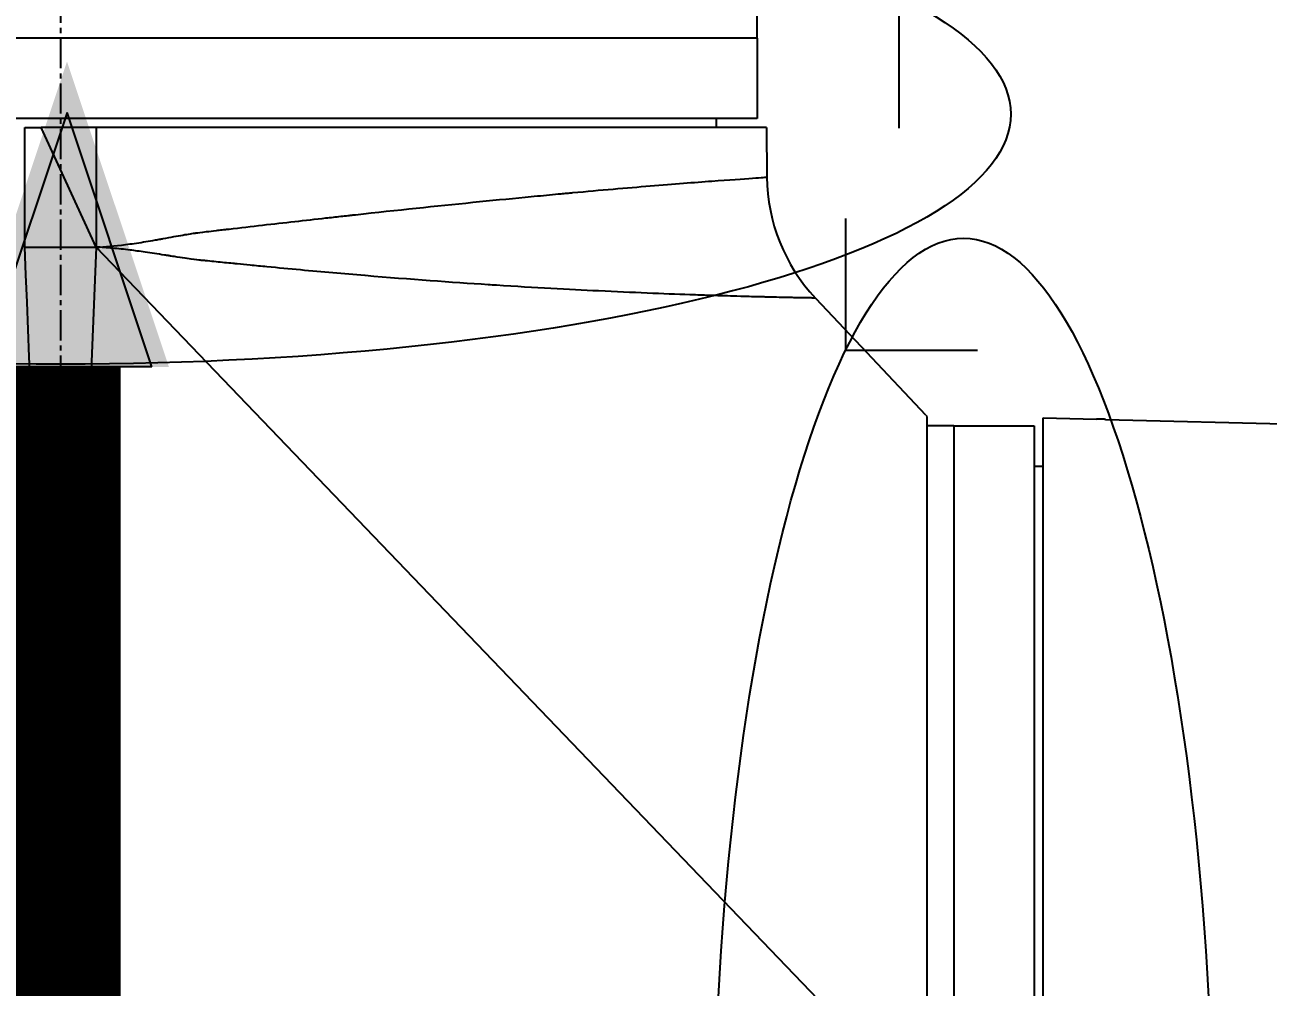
# Model space of a CAD drawing. Header units: millimetres. Extents: x 0 to 4378, y 0 to 2376.
# Drawn here: x 1532.3 to 1601.9, y 1596 to 1649.9 of the extents above; entities that cross this region are included whole.
import ezdxf

# ---------------------------------------------------------------- set-up
doc = ezdxf.new("R2010")
doc.units = ezdxf.units.MM
doc.header["$LTSCALE"] = 0.2
doc.linetypes.add('CENTER2', pattern=[1.125, 0.75, -0.125, 0.125, -0.125])
for name, color, linetype in [('02_Center Line', 1, 'CENTER2'), ('12_Before Rev.Num.', 5, 'Continuous'), ('13_After Rev.Num.', 6, 'Continuous')]:
    doc.layers.add(name, color=color, linetype=linetype)
doc.styles.add('Rainbow-5.0 Style', font='malgunsl.ttf')
doc.dimstyles.new('Rainbow-5.0 Style', dxfattribs={"dimtxt": 4, "dimasz": 2.5, "dimexe": 1, "dimexo": 1, "dimgap": 1, "dimtad": 1, "dimdsep": 46, "dimtxsty": 'Rainbow-5.0 Style', "dimcen": 0, "dimclrd": 251, "dimclre": 251, "dimclrt": 7, "dimazin": 3, "dimtp": 0.1, "dimtm": 0.1, "dimtfac": 0.61, "dimtmove": 0, "dimatfit": 3, "dimfxl": 1, "dimlwd": -1, "dimlwe": -1, "dimarcsym": 1})

# ---------------------------------------------------------------- blocks, each defined once
blk = doc.blocks.new('*D147')
at = {"color": 251, "linetype": 'ByBlock', "transparency": 16777216}
for p, q in [((1588.544, 1699.157), (1769.201, 1699.157)), ((1765.201, 1598.457), (1765.201, 1689.157)), ((1699.244, 1588.457), (1769.201, 1588.457))]:
    blk.add_line(p, q, dxfattribs=at)
at = {"color": 251, "transparency": 16777216}
for points in [[(1763.534, 1689.157), (1766.868, 1689.157), (1765.201, 1699.157)], [(1763.534, 1598.457), (1766.868, 1598.457), (1765.201, 1588.457)]]:
    blk.add_solid(points, dxfattribs=at)
at = {"layer": 'Defpoints', "color": 0, "transparency": 16777216}
for p in [(1584.544, 1699.157), (1765.201, 1699.157), (1695.244, 1588.457)]:
    blk.add_point(p, dxfattribs=at)
at = {"color": 7, "transparency": 16777216, "insert": (1752.88, 1643.807), "char_height": 16, "attachment_point": 5, "rotation": 90, "style": 'Rainbow-5.0 Style'}
blk.add_mtext('110.7', dxfattribs=at)
blk = doc.blocks.new('*D149')
at = {"color": 251, "linetype": 'ByBlock', "transparency": 16777216}
for p, q in [((1534.346, 1744.324), (1534.346, 1816.218)), ((1645.046, 1633.624), (1645.046, 1816.218)), ((1544.346, 1812.218), (1635.046, 1812.218))]:
    blk.add_line(p, q, dxfattribs=at)
at = {"color": 251, "transparency": 16777216}
for points in [[(1544.346, 1813.885), (1544.346, 1810.551), (1534.346, 1812.218)], [(1635.046, 1813.885), (1635.046, 1810.551), (1645.046, 1812.218)]]:
    blk.add_solid(points, dxfattribs=at)
at = {"layer": 'Defpoints', "color": 0, "transparency": 16777216}
for p in [(1645.046, 1812.218), (1534.346, 1740.324), (1645.046, 1629.624)]:
    blk.add_point(p, dxfattribs=at)
at = {"color": 7, "transparency": 16777216, "insert": (1589.696, 1824.539), "char_height": 16, "attachment_point": 5, "style": 'Rainbow-5.0 Style'}
blk.add_mtext('110.7', dxfattribs=at)
blk = doc.blocks.new('Blk$A47R2-4W24B')
for p, q in [((-71.7, 1046.9), (-71.7, 1048.4)), ((-71.7, 1046.9), (-149.7, 1046.9)), ((-71.7, 1046.9), (-149.7, 1046.9)), ((-71.7, 1046.9), (-71.7, 1042.4)), ((-71.7, 1042.4), (-149.7, 1042.4)), ((-73.987, 1041.9), (-73.979, 1042.4)), ((-112.7, 1041.9), (-111.78, 1041.9)), ((-112.7, 1035.2), (-112.7, 1041.9)), ((-108.7, 1041.9), (-111.78, 1041.9)), ((-108.7, 1035.201), (-111.78, 1041.9)), ((-71.183, 1041.9), (-108.7, 1041.9)), ((-108.7, 1041.9), (-108.7, 1035.201)), ((-71.183, 1041.9), (-71.158, 1039.119)), ((-112.7, 1035.2), (-108.7, 1035.201)), ((-108.7, 1035.201), (-110.603, 988.582)), ((-62.2, 986.721), (-108.7, 1035.201)), ((-68.436, 1032.349), (-65.564, 1029.3)), ((-65.564, 1029.3), (-65.567, 1029.3)), ((-62.268, 1025.8), (-65.567, 1029.3)), ((-62.2, 1025.727), (-62.2, 986.721)), ((-55.7, 988.2), (-55.7, 1025.645)), ((-55.7, 1025.645), (-52.7, 1025.568)), ((-52.2, 1025.558), (-41.051, 1025.271)), ((-60.7, 1025.2), (-62.2, 1025.2)), ((-60.7, 1025.2), (-60.7, 947.2)), ((-60.7, 1025.2), (-60.7, 947.2)), ((-60.7, 1025.2), (-56.2, 1025.2)), ((-56.2, 1025.2), (-56.2, 947.2)), ((-55.7, 1022.913), (-56.2, 1022.921)), ((-111.339, 1001.876), (-111.34, 1001.876)), ((-111.149, 997.209), (-111.149, 997.209))]:
    blk.add_line(p, q)
blk.add_arc((-61.159, 1039.207), 10, 180.5, 223.29981)
for major_axis, ratio, start_param, end_param in [((0.645, -0.685), 0.008693, 4.712313, 4.818503), ((-0.645, 0.685), 0.008695, 1.57072, 1.676912)]:
    blk.add_ellipse((-62.262, 1025.806), major_axis=major_axis, ratio=ratio, start_param=start_param, end_param=end_param)
for points, knots in [([(-108.7, 1035.201), (-108.23, 1035.218), (-107.682, 1035.267), (-106.746, 1035.387), (-106.415, 1035.435), (-105.891, 1035.519), (-105.621, 1035.564), (-105.295, 1035.622), (-105.128, 1035.652), (-105.044, 1035.667), (-105.008, 1035.674), (-104.984, 1035.678), (-104.973, 1035.68), (-104.529, 1035.762), (-104.16, 1035.829), (-103.697, 1035.908), (-103.558, 1035.931), (-103.372, 1035.96), (-103.285, 1035.974), (-103.193, 1035.987), (-103.15, 1035.993), (-103.129, 1035.996), (-103.12, 1035.997), (-103.114, 1035.998), (-103.109, 1035.999), (-103.025, 1036.01), (-102.83, 1036.034), (-102.37, 1036.089), (-102.188, 1036.11), (-101.875, 1036.147), (-101.764, 1036.16), (-101.586, 1036.181), (-101.495, 1036.191), (-101.384, 1036.204), (-101.323, 1036.211), (-101.295, 1036.215), (-101.278, 1036.216), (-101.273, 1036.217), (-99.999, 1036.366), (-98.77, 1036.507), (-96.998, 1036.707), (-96.419, 1036.772), (-95.568, 1036.867), (-95.147, 1036.914), (-94.664, 1036.967), (-94.424, 1036.994), (-94.305, 1037.007), (-94.254, 1037.013), (-94.22, 1037.016), (-94.204, 1037.018), (-91.858, 1037.276), (-89.661, 1037.507), (-86.61, 1037.815), (-85.633, 1037.912), (-84.234, 1038.047), (-83.779, 1038.09), (-83.112, 1038.153), (-82.783, 1038.184), (-82.407, 1038.219), (-82.221, 1038.236), (-82.128, 1038.245), (-82.089, 1038.249), (-82.062, 1038.251), (-82.048, 1038.252), (-80.469, 1038.398), (-79.004, 1038.524), (-76.374, 1038.74), (-75.208, 1038.831), (-73.27, 1038.975), (-72.498, 1039.029), (-71.442, 1039.101), (-71.158, 1039.119), (-71.158, 1039.119)], [0, 0, 0, 0, 0.03125, 0.03125, 0.046875, 0.046875, 0.054688, 0.058594, 0.060547, 0.061523, 0.062012, 0.062012, 0.0625, 0.0625, 0.078125, 0.078125, 0.085938, 0.085938, 0.089844, 0.091797, 0.092773, 0.093262, 0.093506, 0.093506, 0.09375, 0.09375, 0.109375, 0.109375, 0.117188, 0.117188, 0.121094, 0.121094, 0.123047, 0.124023, 0.124512, 0.124878, 0.124878, 0.125, 0.125, 0.1875, 0.1875, 0.21875, 0.21875, 0.234375, 0.242188, 0.246094, 0.248047, 0.249023, 0.249023, 0.25, 0.25, 0.375, 0.375, 0.4375, 0.4375, 0.46875, 0.46875, 0.484375, 0.492188, 0.496094, 0.498047, 0.499023, 0.499023, 0.5, 0.5, 0.625, 0.625, 0.75, 0.75, 0.875, 0.875, 1, 1, 1, 1]), ([(-68.436, 1032.349), (-68.436, 1032.349), (-68.494, 1032.351), (-68.623, 1032.353), (-68.687, 1032.354), (-68.769, 1032.356), (-68.871, 1032.357), (-68.922, 1032.358), (-68.978, 1032.359), (-69.039, 1032.36), (-69.07, 1032.36), (-69.102, 1032.361), (-69.135, 1032.361), (-69.152, 1032.362), (-69.169, 1032.362), (-69.186, 1032.362), (-69.195, 1032.363), (-69.203, 1032.363), (-69.212, 1032.363), (-69.217, 1032.363), (-69.221, 1032.363), (-69.226, 1032.363), (-69.228, 1032.363), (-69.23, 1032.363), (-69.232, 1032.363), (-69.235, 1032.363), (-69.237, 1032.363), (-69.239, 1032.363), (-69.355, 1032.366), (-69.493, 1032.369), (-69.657, 1032.372), (-69.739, 1032.374), (-69.828, 1032.376), (-69.924, 1032.378), (-69.972, 1032.379), (-70.022, 1032.38), (-70.074, 1032.381), (-70.1, 1032.381), (-70.127, 1032.382), (-70.154, 1032.383), (-70.167, 1032.383), (-70.181, 1032.383), (-70.195, 1032.384), (-70.201, 1032.384), (-70.208, 1032.384), (-70.215, 1032.384), (-70.221, 1032.384), (-70.226, 1032.384), (-70.231, 1032.384), (-70.233, 1032.384), (-70.235, 1032.384), (-70.236, 1032.384), (-70.376, 1032.388), (-70.553, 1032.392), (-70.778, 1032.397), (-70.891, 1032.4), (-71.016, 1032.403), (-71.156, 1032.406), (-71.225, 1032.408), (-71.298, 1032.41), (-71.375, 1032.412), (-71.414, 1032.413), (-71.453, 1032.414), (-71.494, 1032.415), (-71.514, 1032.415), (-71.534, 1032.416), (-71.555, 1032.416), (-71.565, 1032.416), (-71.576, 1032.417), (-71.586, 1032.417), (-71.597, 1032.417), (-71.606, 1032.417), (-71.618, 1032.418), (-71.984, 1032.427), (-72.327, 1032.436), (-72.625, 1032.445), (-72.919, 1032.453), (-73.168, 1032.46), (-73.359, 1032.466), (-73.362, 1032.466), (-73.364, 1032.466), (-73.366, 1032.466), (-73.373, 1032.467), (-73.388, 1032.467), (-73.4, 1032.467), (-73.729, 1032.477), (-74.065, 1032.488), (-74.404, 1032.499), (-74.733, 1032.509), (-75.066, 1032.521), (-75.4, 1032.532), (-75.422, 1032.533), (-75.444, 1032.534), (-75.467, 1032.535), (-76.211, 1032.561), (-77.011, 1032.591), (-77.868, 1032.626), (-78.717, 1032.66), (-79.621, 1032.7), (-80.578, 1032.746), (-80.585, 1032.746), (-80.594, 1032.747), (-80.6, 1032.747), (-82.24, 1032.826), (-84.129, 1032.927), (-86.3, 1033.065), (-86.454, 1033.075), (-86.609, 1033.084), (-86.765, 1033.095), (-88.811, 1033.227), (-91.101, 1033.393), (-93.64, 1033.605), (-93.651, 1033.605), (-93.663, 1033.606), (-93.672, 1033.607), (-94.843, 1033.705), (-96.046, 1033.81), (-97.277, 1033.923), (-97.893, 1033.98), (-98.516, 1034.038), (-99.145, 1034.098), (-99.459, 1034.128), (-99.776, 1034.159), (-100.093, 1034.19), (-100.332, 1034.213), (-100.571, 1034.236), (-100.811, 1034.26), (-100.891, 1034.268), (-100.973, 1034.276), (-101.051, 1034.284), (-101.364, 1034.315), (-101.678, 1034.346), (-101.994, 1034.378), (-102.152, 1034.394), (-102.31, 1034.41), (-102.469, 1034.427), (-102.548, 1034.435), (-102.627, 1034.443), (-102.707, 1034.451), (-102.746, 1034.455), (-102.786, 1034.459), (-102.826, 1034.463), (-102.863, 1034.467), (-102.9, 1034.471), (-102.937, 1034.475), (-102.956, 1034.477), (-102.957, 1034.477), (-102.964, 1034.478), (-103.09, 1034.493), (-103.304, 1034.52), (-103.609, 1034.563), (-103.77, 1034.586), (-103.955, 1034.613), (-104.167, 1034.645), (-104.272, 1034.661), (-104.384, 1034.678), (-104.503, 1034.696), (-104.562, 1034.706), (-104.623, 1034.715), (-104.685, 1034.725), (-104.716, 1034.73), (-104.748, 1034.734), (-104.78, 1034.74), (-104.796, 1034.742), (-104.812, 1034.745), (-104.828, 1034.747), (-104.837, 1034.748), (-104.845, 1034.75), (-104.853, 1034.751), (-104.861, 1034.752), (-104.871, 1034.754), (-104.877, 1034.755), (-105.276, 1034.818), (-105.638, 1034.874), (-105.96, 1034.922), (-106.277, 1034.968), (-106.556, 1035.007), (-106.796, 1035.037), (-106.8, 1035.037), (-106.802, 1035.038), (-106.807, 1035.038), (-107.148, 1035.081), (-107.477, 1035.117), (-107.793, 1035.144), (-108.108, 1035.171), (-108.411, 1035.19), (-108.7, 1035.201)], [0, 0, 0, 0, 0.0625, 0.0625, 0.0625, 0.09375, 0.09375, 0.09375, 0.109375, 0.109375, 0.109375, 0.117187, 0.117187, 0.117187, 0.121094, 0.121094, 0.121094, 0.123047, 0.123047, 0.123047, 0.124023, 0.124023, 0.124023, 0.124512, 0.124512, 0.124512, 0.125, 0.125, 0.125, 0.15625, 0.15625, 0.15625, 0.171875, 0.171875, 0.171875, 0.179687, 0.179687, 0.179687, 0.183594, 0.183594, 0.183594, 0.185547, 0.185547, 0.185547, 0.186523, 0.186523, 0.186523, 0.187256, 0.187256, 0.187256, 0.1875, 0.1875, 0.1875, 0.21875, 0.21875, 0.21875, 0.234375, 0.234375, 0.234375, 0.242187, 0.242187, 0.242187, 0.246094, 0.246094, 0.246094, 0.248047, 0.248047, 0.248047, 0.249023, 0.249023, 0.249023, 0.25, 0.25, 0.25, 0.28125, 0.28125, 0.28125, 0.312012, 0.312012, 0.312012, 0.312378, 0.312378, 0.312378, 0.313476, 0.313476, 0.313476, 0.34375, 0.34375, 0.34375, 0.373047, 0.373047, 0.373047, 0.375, 0.375, 0.375, 0.4375, 0.4375, 0.4375, 0.499512, 0.499512, 0.499512, 0.5, 0.5, 0.5, 0.625, 0.625, 0.625, 0.633846, 0.633846, 0.633846, 0.749512, 0.749512, 0.749512, 0.75, 0.75, 0.75, 0.8125, 0.8125, 0.8125, 0.84375, 0.84375, 0.84375, 0.859375, 0.859375, 0.859375, 0.871094, 0.871094, 0.871094, 0.875, 0.875, 0.875, 0.890625, 0.890625, 0.890625, 0.898438, 0.898438, 0.898438, 0.902344, 0.902344, 0.902344, 0.904297, 0.904297, 0.904297, 0.906128, 0.906128, 0.906128, 0.907048, 0.907048, 0.907048, 0.921875, 0.921875, 0.921875, 0.929688, 0.929688, 0.929688, 0.933594, 0.933594, 0.933594, 0.935547, 0.935547, 0.935547, 0.936523, 0.936523, 0.936523, 0.937012, 0.937012, 0.937012, 0.937256, 0.937256, 0.937256, 0.9375, 0.9375, 0.9375, 0.953125, 0.953125, 0.953125, 0.968506, 0.968506, 0.968506, 0.96875, 0.96875, 0.96875, 0.984375, 0.984375, 0.984375, 1, 1, 1, 1]), ([(-111.588, 987.087), (-111.634, 987.133), (-111.68, 987.179), (-111.773, 987.272), (-111.817, 987.315), (-111.955, 987.454), (-112.047, 987.545), (-112.322, 987.821), (-112.504, 988.003), (-112.81, 988.309), (-112.932, 988.431), (-113.542, 989.041), (-114.03, 989.529), (-114.844, 990.343), (-115.169, 990.668), (-115.927, 991.426), (-116.36, 991.859), (-117.369, 992.868), (-117.945, 993.444), (-119.286, 994.785), (-120.05, 995.549), (-121.827, 997.325), (-122.838, 998.336), (-124.415, 999.913), (-124.987, 1000.486), (-126.207, 1001.705), (-126.853, 1002.352), (-127.839, 1003.338), (-128.181, 1003.68), (-129.3, 1004.799), (-130.072, 1005.571), (-131.711, 1007.209), (-132.574, 1008.073), (-134.399, 1009.897), (-135.357, 1010.855), (-136.794, 1012.293), (-137.289, 1012.787), (-138.695, 1014.193), (-139.591, 1015.089), (-141.272, 1016.77), (-142.06, 1017.558), (-143.483, 1018.981), (-144.123, 1019.622), (-145.276, 1020.774), (-145.792, 1021.291), (-147.149, 1022.648), (-147.939, 1023.438), (-149.164, 1024.662), (-149.635, 1025.134), (-150.359, 1025.858), (-150.635, 1026.134), (-151.055, 1026.553), (-151.214, 1026.712), (-151.557, 1027.055), (-151.713, 1027.212), (-151.87, 1027.369), (-151.91, 1027.408), (-151.949, 1027.448), (-151.959, 1027.458), (-151.969, 1027.467), (-151.971, 1027.47), (-151.974, 1027.472), (-151.974, 1027.473), (-151.975, 1027.474), (-151.975, 1027.474), (-151.975, 1027.474), (-151.975, 1027.474), (-151.975, 1027.474)], [-7.729592, -7.729592, -7.729592, -7.729592, -7.71044, -7.71044, -7.69072, -7.69072, -7.65201, -7.65201, -7.574312, -7.574312, -7.522506, -7.522506, -7.315221, -7.315221, -7.177151, -7.177151, -6.993063, -6.993063, -6.7477, -6.7477, -6.420577, -6.420577, -5.984557, -5.984557, -5.735856, -5.735856, -5.451942, -5.451942, -5.300422, -5.300422, -4.9539, -4.9539, -4.557704, -4.557704, -4.105179, -4.105179, -3.863816, -3.863816, -3.40942, -3.40942, -2.98401, -2.98401, -2.611687, -2.611687, -2.28576, -2.28576, -1.715015, -1.715015, -1.28633, -1.28633, -0.964845, -0.964845, -0.723574, -0.723574, -0.36177, -0.36177, -0.180858, -0.180858, -0.090444, -0.090444, -0.045229, -0.045229, -0.022617, -0.022617, -0.011309, -0.011309, -0.000284, -0.000284, -0.000284, -0.000284]), ([(-112.276, 988.098), (-116.869, 992.697), (-121.341, 997.175), (-125.566, 1001.406), (-129.96, 1005.807), (-134.092, 1009.947), (-137.763, 1013.627), (-137.818, 1013.682), (-137.896, 1013.76), (-137.93, 1013.794), (-137.971, 1013.835), (-138.006, 1013.87), (-138.044, 1013.908), (-139.064, 1014.931), (-140.473, 1016.343), (-142.133, 1018.007), (-142.517, 1018.393), (-142.914, 1018.791), (-143.321, 1019.199), (-143.824, 1019.704), (-144.342, 1020.224), (-144.866, 1020.75), (-145.34, 1021.225), (-145.82, 1021.706), (-146.296, 1022.184), (-146.535, 1022.424), (-146.772, 1022.662), (-147.008, 1022.899), (-147.126, 1023.017), (-147.243, 1023.135), (-147.36, 1023.252), (-147.476, 1023.369), (-147.604, 1023.497), (-147.707, 1023.601), (-147.726, 1023.619), (-147.744, 1023.638), (-147.762, 1023.656), (-149.182, 1025.081), (-150.144, 1026.048), (-150.757, 1026.665), (-150.843, 1026.752), (-150.923, 1026.832), (-150.996, 1026.905), (-151.243, 1027.153), (-151.417, 1027.328), (-151.536, 1027.448), (-151.708, 1027.621), (-151.756, 1027.67), (-151.766, 1027.679)], [0, 0, 0, 0, 0.2431558, 0.2431558, 0.2431558, 0.4960937, 0.4960937, 0.4960937, 0.4998798, 0.4998798, 0.4998798, 0.5044509, 0.5044509, 0.5044509, 0.625, 0.625, 0.625, 0.6529348, 0.6529348, 0.6529348, 0.6875, 0.6875, 0.6875, 0.71875, 0.71875, 0.71875, 0.734375, 0.734375, 0.734375, 0.7421875, 0.7421875, 0.7421875, 0.75, 0.75, 0.75, 0.7513839, 0.7513839, 0.7513839, 0.8597114, 0.8597114, 0.8597114, 0.875, 0.875, 0.875, 0.9263298, 0.9263298, 0.9263298, 0.9999459, 0.9999459, 0.9999459, 0.9999459]), ([(-150.631, 1027.876), (-150.633, 1027.872), (-150.563, 1027.809), (-150.403, 1027.648), (-150.398, 1027.644), (-150.394, 1027.639), (-150.389, 1027.634), (-150.304, 1027.549), (-150.194, 1027.439), (-150.058, 1027.302), (-149.989, 1027.233), (-149.914, 1027.158), (-149.832, 1027.075), (-149.79, 1027.034), (-149.747, 1026.991), (-149.703, 1026.946), (-149.681, 1026.924), (-149.659, 1026.902), (-149.637, 1026.88), (-149.636, 1026.879), (-149.635, 1026.878), (-149.634, 1026.877), (-149.611, 1026.854), (-149.576, 1026.819), (-149.563, 1026.806), (-149.344, 1026.587), (-149.031, 1026.272), (-148.559, 1025.799), (-148.323, 1025.562), (-148.047, 1025.285), (-147.723, 1024.96), (-147.56, 1024.797), (-147.386, 1024.623), (-147.198, 1024.435), (-147.105, 1024.341), (-147.007, 1024.243), (-146.907, 1024.143), (-146.857, 1024.092), (-146.806, 1024.041), (-146.754, 1023.989), (-146.733, 1023.968), (-146.712, 1023.947), (-146.691, 1023.926), (-146.685, 1023.921), (-146.68, 1023.915), (-146.675, 1023.91), (-146.649, 1023.884), (-146.6, 1023.835), (-146.595, 1023.83), (-146.453, 1023.687), (-146.073, 1023.307), (-145.38, 1022.612), (-145.033, 1022.265), (-144.607, 1021.838), (-144.087, 1021.316), (-143.827, 1021.055), (-143.543, 1020.771), (-143.234, 1020.461), (-143.079, 1020.306), (-142.918, 1020.145), (-142.75, 1019.977), (-142.666, 1019.893), (-142.581, 1019.807), (-142.494, 1019.72), (-142.45, 1019.676), (-142.406, 1019.632), (-142.362, 1019.588), (-142.346, 1019.571), (-142.329, 1019.555), (-142.313, 1019.539), (-142.307, 1019.533), (-142.301, 1019.527), (-142.295, 1019.521), (-142.269, 1019.495), (-142.232, 1019.457), (-142.224, 1019.45), (-141.538, 1018.762), (-140.184, 1017.406), (-137.941, 1015.16), (-137.781, 1014.999), (-137.616, 1014.834), (-137.446, 1014.664), (-137.361, 1014.579), (-137.275, 1014.493), (-137.188, 1014.406), (-137.145, 1014.362), (-137.101, 1014.318), (-137.057, 1014.274), (-137.037, 1014.254), (-137.012, 1014.229), (-136.988, 1014.205), (-136.96, 1014.177), (-136.934, 1014.151), (-136.923, 1014.14), (-134.344, 1011.557), (-130.971, 1008.18), (-126.74, 1003.944), (-126.097, 1003.3), (-125.434, 1002.637), (-124.752, 1001.954), (-120.949, 998.147), (-116.531, 993.724), (-111.585, 988.775)], [0, 0, 0, 0, 0.06075, 0.06075, 0.06075, 0.0625, 0.0625, 0.0625, 0.09375, 0.09375, 0.09375, 0.109375, 0.109375, 0.109375, 0.117188, 0.117188, 0.117188, 0.120939, 0.120939, 0.120939, 0.121094, 0.121094, 0.121094, 0.125, 0.125, 0.125, 0.1875, 0.1875, 0.1875, 0.21875, 0.21875, 0.21875, 0.234375, 0.234375, 0.234375, 0.242188, 0.242188, 0.242188, 0.246094, 0.246094, 0.246094, 0.247666, 0.247666, 0.247666, 0.248047, 0.248047, 0.248047, 0.25, 0.25, 0.25, 0.3125, 0.3125, 0.3125, 0.34375, 0.34375, 0.34375, 0.359375, 0.359375, 0.359375, 0.367187, 0.367187, 0.367187, 0.371094, 0.371094, 0.371094, 0.373047, 0.373047, 0.373047, 0.373765, 0.373765, 0.373765, 0.374023, 0.374023, 0.374023, 0.37516, 0.37516, 0.37516, 0.484375, 0.484375, 0.484375, 0.492187, 0.492187, 0.492187, 0.496094, 0.496094, 0.496094, 0.498047, 0.498047, 0.498047, 0.498931, 0.498931, 0.498931, 0.5, 0.5, 0.5, 0.75, 0.75, 0.75, 0.788006, 0.788006, 0.788006, 1, 1, 1, 1]), ([(-150.185, 1027.664), (-150.185, 1027.664), (-150.156, 1027.635), (-150.038, 1027.517), (-149.949, 1027.429), (-149.598, 1027.077), (-149.252, 1026.731), (-148.502, 1025.981), (-148.158, 1025.638), (-147.556, 1025.036), (-147.325, 1024.804), (-146.802, 1024.282), (-146.508, 1023.988), (-145.378, 1022.857), (-144.455, 1021.935), (-142.884, 1020.363), (-142.288, 1019.767), (-138.172, 1015.651), (-133.783, 1011.262), (-128.16, 1005.64), (-127.551, 1005.031), (-125.605, 1003.084), (-124.252, 1001.732), (-121.404, 998.884), (-119.906, 997.386), (-116.778, 994.258), (-115.145, 992.625), (-113.086, 990.566), (-112.667, 990.147), (-111.934, 989.414), (-111.637, 989.117), (-111.126, 988.605), (-110.88, 988.36), (-110.53, 988.009), (-110.503, 987.983), (-110.084, 987.563), (-109.896, 987.376), (-109.529, 987.009), (-109.344, 986.824), (-109.021, 986.5), (-108.882, 986.361), (-108.649, 986.128), (-108.554, 986.034), (-108.358, 985.838), (-108.257, 985.736), (-107.869, 985.349), (-107.574, 985.054), (-106.892, 984.371), (-106.482, 983.961), (-104.429, 981.908), (-102.792, 980.272), (-99.656, 977.135), (-98.153, 975.632), (-93.926, 971.405), (-91.235, 968.714), (-88.096, 965.576), (-87.548, 965.027), (-85.958, 963.437), (-84.929, 962.409), (-82.065, 959.544), (-80.287, 957.766), (-77.966, 955.445), (-77.313, 954.793), (-76.14, 953.62), (-75.613, 953.093), (-74.668, 952.148), (-74.245, 951.725), (-73.136, 950.616), (-72.494, 949.974), (-71.501, 948.981), (-71.121, 948.6), (-70.663, 948.143), (-70.545, 948.025), (-70.239, 947.719), (-70.068, 947.548), (-69.696, 947.176), (-69.526, 947.006), (-69.355, 946.835), (-69.312, 946.792), (-69.269, 946.749), (-69.258, 946.738), (-69.247, 946.727), (-69.244, 946.724), (-69.242, 946.722), (-69.241, 946.721), (-69.24, 946.72), (-69.24, 946.72), (-69.24, 946.72), (-69.24, 946.72), (-69.24, 946.72)], [0, 0, 0, 0, 0.264332, 0.264332, 0.528758, 0.528758, 1.056139, 1.056139, 1.406505, 1.406505, 1.606603, 1.606603, 1.835356, 1.835356, 2.445847, 2.445847, 2.794554, 2.794554, 4.769924, 4.769924, 5.00797, 5.00797, 5.526041, 5.526041, 6.089229, 6.089229, 6.695329, 6.695329, 6.850985, 6.850985, 6.965758, 6.965758, 7.072004, 7.072004, 7.117238, 7.117238, 7.152898, 7.152898, 7.188974, 7.188974, 7.2161, 7.2161, 7.234487, 7.234487, 7.254339, 7.254339, 7.310164, 7.310164, 7.395171, 7.395171, 7.733586, 7.733586, 8.048233, 8.048233, 8.627304, 8.627304, 8.751092, 8.751092, 8.989797, 8.989797, 9.432477, 9.432477, 9.613385, 9.613385, 9.771568, 9.771568, 9.909899, 9.909899, 10.152258, 10.152258, 10.334616, 10.334616, 10.403043, 10.403043, 10.523121, 10.523121, 10.703617, 10.703617, 10.793786, 10.793786, 10.838901, 10.838901, 10.861447, 10.861447, 10.872715, 10.872715, 10.878346, 10.878346, 10.883825, 10.883825, 10.883825, 10.883825]), ([(-52.2, 1025.558), (-52.2, 1025.558), (-52.2, 1025.558), (-52.2, 1025.558), (-52.201, 1025.558), (-52.203, 1025.558), (-52.205, 1025.558), (-52.221, 1025.559), (-52.247, 1025.559), (-52.313, 1025.56), (-52.349, 1025.561), (-52.438, 1025.562), (-52.489, 1025.563), (-52.595, 1025.565), (-52.647, 1025.567), (-52.7, 1025.568)], [-0.07872826, -0.07872826, -0.07872826, -0.07872826, -0.07717203, -0.07717203, -0.07494405, -0.07494405, -0.06936392, -0.06936392, -0.04935694, -0.04935694, -0.03332942, -0.03332942, -0.01579755, -0.01579755, -0.000001, -0.000001, -0.000001, -0.000001])]:
    blk.add_open_spline(points, degree=3, knots=knots)
blk.add_open_spline([(-110.784, 988.264), (-111.389, 1003.088), (-112.028, 1018.735), (-112.7, 1035.2)], degree=3)
at = {"layer": '02_Center Line', "ltscale": 11.288275}
blk.add_line((-110.7, 1151.045), (-110.7, 925.921), dxfattribs=at)
blk = doc.blocks.new('A$C19ebd0c3_1234')
for q in [(46.929, -0.778), (54.3, 6.594)]:
    blk.add_line((46.929, 6.594), q)
blk.add_ellipse((0, 0), major_axis=(53.194, 0), ratio=0.263273)
blk = doc.blocks.new('A$C3a293ff3')
at = {"layer": '12_Before Rev.Num.'}
blk.add_hatch(color=256, dxfattribs=at).paths.add_polyline_path([(0, 49.156), (-4.752, 34.9), (4.752, 34.9)])
for p, q in [((0, 46.78), (-3.96, 34.9)), ((3.96, 34.9), (0, 46.78)), ((3.96, 34.9), (-3.96, 34.9))]:
    blk.add_line(p, q, dxfattribs=at)
at = {"layer": '12_Before Rev.Num.', "const_width": 5}
blk.add_lwpolyline([(0, 34.9), (0, 0)], dxfattribs=at)

msp = doc.modelspace()

# ---------------------------------------------------------------- block references
msp.add_blockref('Blk$A47R2-4W24B', (1645.046, 602.257))
at = {"xscale": 1.2, "yscale": 1.2, "zscale": 1.2}
msp.add_blockref('A$C3a293ff3', (1534.706, 1588.872), dxfattribs=at)
at = {"layer": '13_After Rev.Num.'}
msp.add_blockref('A$C19ebd0c3_1234', (1534.344, 1644.907), dxfattribs=at)
at = {"layer": '13_After Rev.Num.', "rotation": 90}
msp.add_blockref('A$C19ebd0c3_1234', (1584.896, 1584.76), dxfattribs=at)

# ---------------------------------------------------------------- dimensions: what is measured, and where the dimension line sits
dim = msp.add_linear_dim(base=(1645.046, 1812.218), p1=(1534.346, 1740.324), p2=(1645.046, 1629.624), dimstyle='Rainbow-5.0 Style', override={"dimscale": 4, "dimtol": 0, "dimlim": 0, "dimtp": 0.1, "dimtm": 0.1, "dimtfac": 0.61, "dimtdec": 2, "dimtolj": 0, "dimtzin": 8})
dim.commit()
dim.dimension.update_dxf_attribs({"geometry": '*D149', "text_midpoint": (1589.696, 1824.539)})
dim = msp.add_linear_dim(base=(1765.201, 1699.157), p1=(1695.244, 1588.457), p2=(1584.544, 1699.157), angle=90, dimstyle='Rainbow-5.0 Style', override={"dimscale": 4, "dimtol": 0, "dimlim": 0, "dimtp": 0.1, "dimtm": 0.1, "dimtfac": 0.61, "dimtdec": 2, "dimtolj": 0, "dimtzin": 8})
dim.commit()
dim.dimension.update_dxf_attribs({"geometry": '*D147', "text_midpoint": (1752.88, 1643.807)})

doc.saveas('drawing.dxf')
